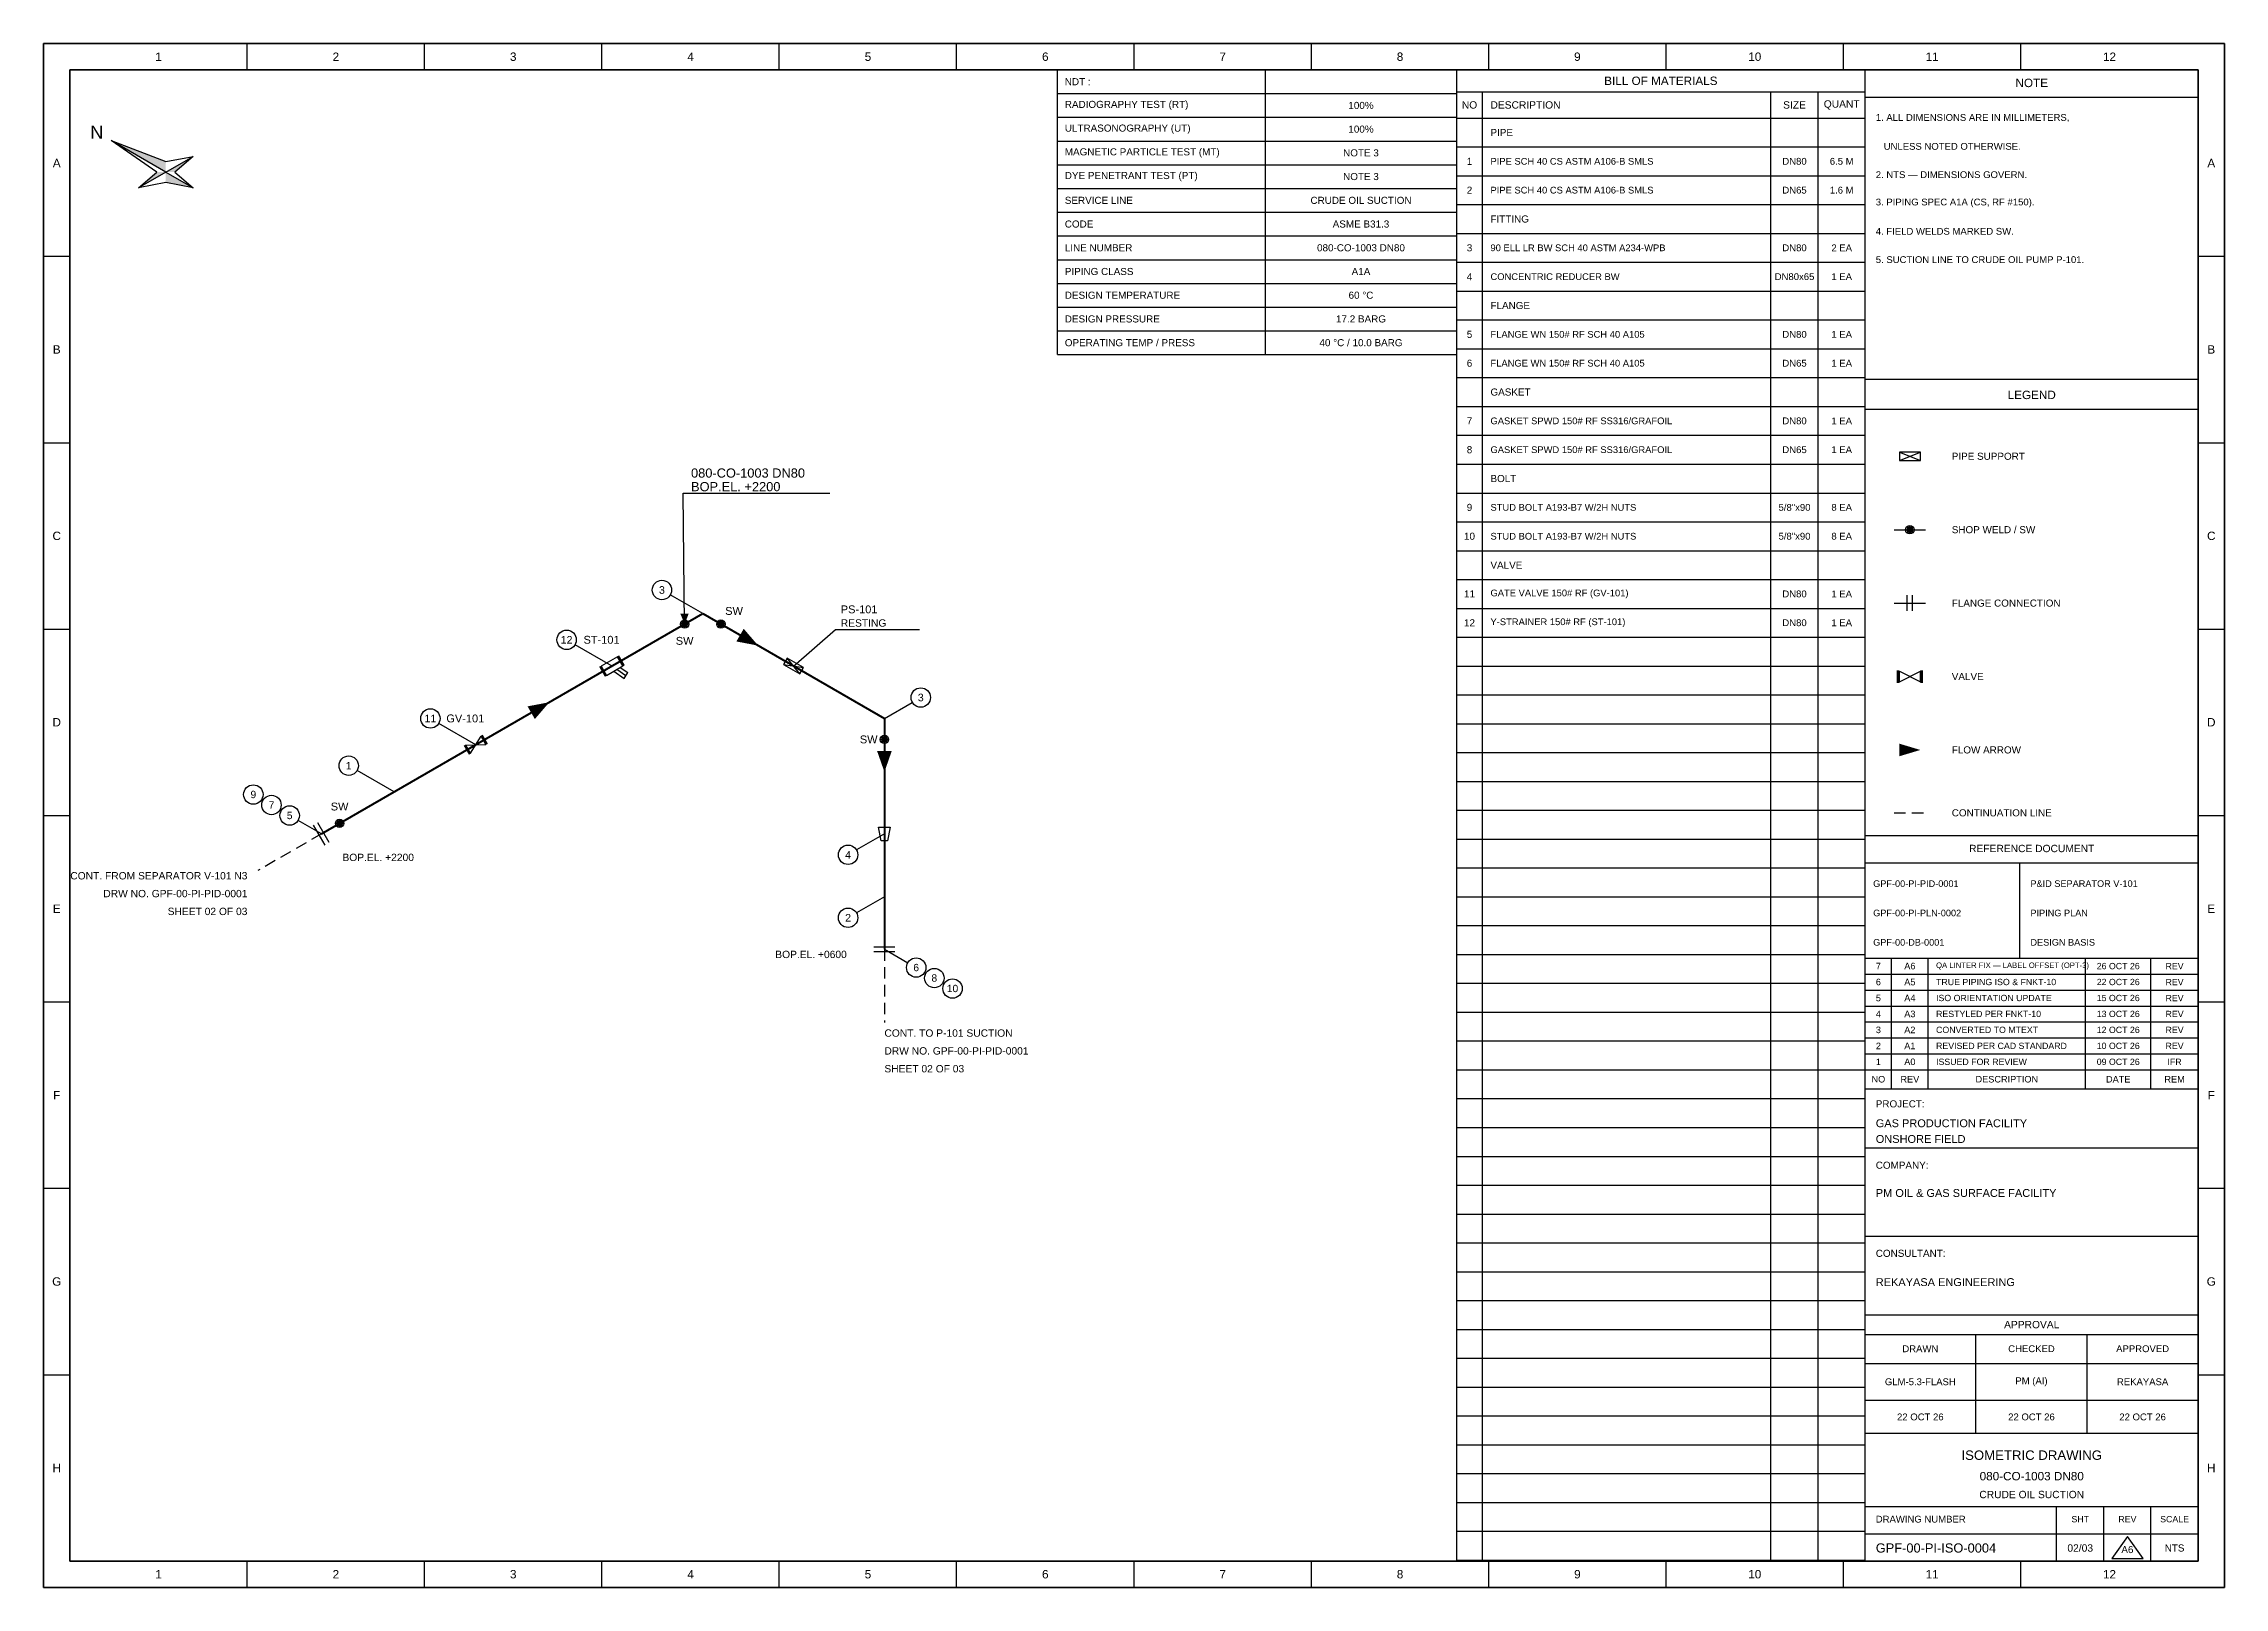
# Model space of a CAD drawing. Header units: millimetres. Extents: x 2 to 1418, y 1 to 296.
# Drawn here: x 502 to 918, y 1.3 to 295.7 of the extents above; entities that cross this region are included whole.
import ezdxf

# ---------------------------------------------------------------- set-up
doc = ezdxf.new("R2010")
doc.units = ezdxf.units.MM
for name, color, linetype, lineweight in [('REF-FRAME', 7, 'Continuous', 35), ('REF-PROC', 7, 'Continuous', 50), ('REF-SYM', 7, 'Continuous', 25), ('REF-TEXT', 7, 'Continuous', 18), ('REF-TITLE', 7, 'Continuous', 25)]:
    doc.layers.add(name, color=color, linetype=linetype, lineweight=lineweight)
doc.styles.add('ARIAL', font='arial.ttf')

msp = doc.modelspace()

# ---------------------------------------------------------------- linework, layer by layer
at = {"layer": 'REF-FRAME'}
for p, q in [((502, 295.7), (502, 1.3)), ((918, 295.7), (502, 295.7)), ((918, 1.3), (918, 295.7)), ((507, 290.7), (507, 6.3)), ((913, 290.7), (507, 290.7)), ((913, 6.3), (913, 290.7)), ((507, 6.3), (913, 6.3)), ((502, 1.3), (918, 1.3))]:
    msp.add_line(p, q, dxfattribs=at)
at = {"layer": 'REF-PROC'}
for p, q in [((555, 145), (627.75, 187)), ((627.75, 187), (662.39, 167)), ((662.39, 167), (662.39, 123))]:
    msp.add_line(p, q, dxfattribs=at)
at = {"layer": 'REF-SYM'}
for p, q in [((624, 210), (652, 210)), ((624.28, 185), (624, 210)), ((627.75, 187), (621.55, 190.57)), ((645.07, 177), (653.07, 184)), ((653.07, 184), (669.07, 184)), ((610.43, 177), (603.37, 181.07)), ((611.48, 178.77), (608.37, 176.97)), ((608.37, 176.97), (609.37, 175.23)), ((609.37, 175.23), (612.48, 177.03)), ((610.75, 176.03), (612.72, 174.63)), ((611.36, 176.38), (613.09, 175.19)), ((612.48, 177.03), (611.48, 178.77)), ((611.96, 176.73), (613.46, 175.75)), ((612.72, 174.63), (613.46, 175.75)), ((643.86, 178.51), (643.16, 177.29)), ((643.16, 177.29), (646.28, 175.49)), ((643.16, 177.29), (646.98, 176.71)), ((646.28, 175.49), (643.86, 178.51)), ((646.98, 176.71), (643.86, 178.51)), ((646.28, 175.49), (646.98, 176.71)), ((662.39, 167), (667.71, 170.07)), ((584.44, 162), (577.39, 166.07)), ((583.42, 160.37), (585.47, 163.63)), ((586.37, 162.07), (585.47, 163.63)), ((582.52, 161.93), (586.37, 162.07)), ((583.42, 160.37), (582.52, 161.93)), ((568.86, 153), (561.8, 157.07)), ((555, 145), (550.54, 147.57)), ((555.71, 142.87), (553.51, 146.68)), ((556.49, 143.32), (554.29, 147.13)), ((661.29, 146.3), (663.49, 146.3)), ((661.79, 143.7), (661.29, 146.3)), ((663.49, 146.3), (662.99, 143.7)), ((549.11, 141.6), (547.21, 140.5)), ((552.06, 143.3), (550.15, 142.2)), ((555, 145), (553.09, 143.9)), ((662.39, 145), (657.06, 141.93)), ((662.99, 143.7), (661.79, 143.7)), ((543.22, 138.2), (542.88, 138)), ((546.17, 139.9), (544.26, 138.8)), ((662.39, 133), (657.06, 129.93)), ((660.39, 123.45), (664.39, 123.45)), ((660.39, 122.55), (664.39, 122.55)), ((662.39, 123), (662.39, 120.8)), ((662.39, 123), (666.85, 120.42)), ((662.39, 119.6), (662.39, 117.4)), ((662.39, 116.2), (662.39, 114)), ((662.39, 112.8), (662.39, 110.6)), ((662.39, 109.4), (662.39, 109))]:
    msp.add_line(p, q, dxfattribs=at)
for centre, radius in [((619.95, 191.5), 1.85), ((601.77, 182), 1.85), ((624.28, 185), 0.8), ((631.21, 185), 0.8), ((669.32, 171), 1.85), ((575.78, 167), 1.85), ((662.39, 163), 0.8), ((560.2, 158), 1.85), ((542.01, 152.5), 1.85), ((545.47, 150.5), 1.85), ((548.94, 148.5), 1.85), ((558.46, 147), 0.8), ((655.46, 141), 1.85), ((655.46, 129), 1.85), ((668.45, 119.5), 1.85), ((671.91, 117.5), 1.85), ((675.38, 115.5), 1.85)]:
    msp.add_circle(centre, radius, dxfattribs=at)
for points in [[(525.3, 271.2), (514.91, 277.2), (525.3, 273.2)], [(525.3, 271.2), (520.1, 268.2), (523.57, 271.2)], [(525.3, 271.2), (530.5, 274.2), (527.03, 271.2)], [(525.3, 271.2), (530.5, 268.2), (525.3, 269.2)], [(857.2, 203), (858, 202.2), (858, 203.8), (858.8, 203)], [(857.43, 202.43), (858.57, 202.43), (857.43, 203.57), (858.57, 203.57)], [(624.28, 185), (623.46, 186.99), (625.06, 187.01)], [(623.48, 185), (624.28, 184.2), (624.28, 185.8), (625.08, 185)], [(623.72, 184.43), (624.85, 184.43), (623.72, 185.57), (624.85, 185.57)], [(630.41, 185), (631.21, 184.2), (631.21, 185.8), (632.01, 185)], [(630.64, 184.43), (631.78, 184.43), (630.64, 185.57), (631.78, 185.57)], [(638.31, 180.9), (635.55, 184.11), (634.15, 181.69)], [(612.53, 176.95), (612.88, 177.15), (611.43, 178.85), (611.78, 179.05)], [(609.07, 174.95), (609.42, 175.15), (607.97, 176.85), (608.32, 177.05)], [(855.5, 173.8), (856, 173.8), (855.5, 176.2), (856, 176.2)], [(860, 173.8), (860.5, 173.8), (860, 176.2), (860.5, 176.2)], [(598.47, 170.1), (594.31, 169.31), (595.71, 166.89)], [(586.42, 161.98), (586.76, 162.18), (585.42, 163.72), (585.76, 163.92)], [(661.59, 163), (662.39, 162.2), (662.39, 163.8), (663.19, 163)], [(661.82, 162.43), (662.95, 162.43), (661.82, 163.57), (662.95, 163.57)], [(583.13, 160.08), (583.47, 160.28), (582.13, 161.82), (582.47, 162.02)], [(662.39, 156.8), (663.79, 160.8), (660.99, 160.8)], [(860, 161), (856, 162.2), (856, 159.8)], [(557.66, 147), (558.46, 146.2), (558.46, 147.8), (559.26, 147)], [(557.9, 146.43), (559.03, 146.43), (557.9, 147.57), (559.03, 147.57)]]:
    msp.add_solid(points, dxfattribs=at)
at = {"layer": 'REF-TITLE'}
for p, q in [((540.83, 290.7), (540.83, 295.7)), ((574.67, 290.7), (574.67, 295.7)), ((608.5, 290.7), (608.5, 295.7)), ((642.33, 290.7), (642.33, 295.7)), ((676.17, 290.7), (676.17, 295.7)), ((710, 290.7), (710, 295.7)), ((743.83, 290.7), (743.83, 295.7)), ((777.67, 290.7), (777.67, 295.7)), ((811.5, 290.7), (811.5, 295.7)), ((845.33, 290.7), (845.33, 295.7)), ((879.17, 290.7), (879.17, 295.7)), ((695.4, 236.4), (695.4, 290.7)), ((695.4, 290.7), (771.5, 290.7)), ((735.1, 236.4), (735.1, 290.7)), ((771.5, 290.7), (771.5, 6.3)), ((849.5, 290.7), (771.5, 290.7)), ((849.5, 6.3), (849.5, 290.7)), ((849.5, 290.7), (913, 290.7)), ((913, 6.3), (913, 290.7)), ((695.4, 286.18), (771.5, 286.18)), ((771.5, 286.5), (849.5, 286.5)), ((776.5, 6.3), (776.5, 286.5)), ((831.5, 6.3), (831.5, 286.5)), ((840.5, 6.3), (840.5, 286.5)), ((849.5, 285.5), (913, 285.5)), ((695.4, 281.65), (771.5, 281.65)), ((771.5, 281.5), (849.5, 281.5)), ((514.91, 277.2), (525.3, 273.2)), ((523.57, 271.2), (514.91, 277.2)), ((525.3, 271.2), (514.91, 277.2)), ((695.4, 277.12), (771.5, 277.12)), ((771.5, 276), (849.5, 276)), ((520.1, 268.2), (523.57, 271.2)), ((525.3, 271.2), (520.1, 268.2)), ((525.3, 271.2), (530.5, 274.2)), ((525.3, 273.2), (530.5, 274.2)), ((525.3, 271.2), (530.5, 268.2)), ((530.5, 274.2), (527.03, 271.2)), ((527.03, 271.2), (530.5, 268.2)), ((695.4, 272.6), (771.5, 272.6)), ((771.5, 270.5), (849.5, 270.5)), ((525.3, 269.2), (520.1, 268.2)), ((530.5, 268.2), (525.3, 269.2)), ((695.4, 268.07), (771.5, 268.07)), ((695.4, 263.55), (771.5, 263.55)), ((771.5, 265), (849.5, 265)), ((695.4, 259.02), (771.5, 259.02)), ((771.5, 259.5), (849.5, 259.5)), ((502, 255.15), (507, 255.15)), ((695.4, 254.5), (771.5, 254.5)), ((771.5, 254), (849.5, 254)), ((913, 255.15), (918, 255.15)), ((695.4, 249.97), (771.5, 249.97)), ((695.4, 245.45), (771.5, 245.45)), ((771.5, 248.5), (849.5, 248.5)), ((771.5, 243), (849.5, 243)), ((695.4, 240.93), (771.5, 240.93)), ((771.5, 237.5), (849.5, 237.5)), ((695.4, 236.4), (771.5, 236.4)), ((771.5, 232), (849.5, 232)), ((849.5, 231.7), (913, 231.7)), ((771.5, 226.5), (849.5, 226.5)), ((849.5, 226), (913, 226)), ((771.5, 221), (849.5, 221)), ((502, 219.6), (507, 219.6)), ((856, 216.2), (860, 217.8)), ((856, 217.8), (856, 216.2)), ((856, 217.8), (860, 216.2)), ((860, 217.8), (856, 217.8)), ((860, 216.2), (860, 217.8)), ((913, 219.6), (918, 219.6)), ((771.5, 215.5), (849.5, 215.5)), ((856, 216.2), (860, 216.2)), ((771.5, 210), (849.5, 210)), ((771.5, 204.5), (849.5, 204.5)), ((855, 203), (861, 203)), ((771.5, 199), (849.5, 199)), ((771.5, 193.5), (849.5, 193.5)), ((771.5, 188), (849.5, 188)), ((855, 189), (861, 189)), ((857.5, 187.5), (857.5, 190.5)), ((858.5, 187.5), (858.5, 190.5)), ((502, 184.05), (507, 184.05)), ((913, 184.05), (918, 184.05)), ((771.5, 182.5), (849.5, 182.5)), ((771.5, 177), (849.5, 177)), ((856, 174), (856, 176)), ((856, 174), (860, 176)), ((856, 176), (860, 174)), ((860, 174), (860, 176)), ((771.5, 171.5), (849.5, 171.5)), ((771.5, 166), (849.5, 166)), ((771.5, 160.5), (849.5, 160.5)), ((771.5, 155), (849.5, 155)), ((502, 148.5), (507, 148.5)), ((771.5, 149.5), (849.5, 149.5)), ((855, 149), (857.2, 149)), ((858.4, 149), (860.6, 149)), ((913, 148.5), (918, 148.5)), ((771.5, 144), (849.5, 144)), ((849.5, 144.7), (913, 144.7)), ((771.5, 138.5), (849.5, 138.5)), ((849.5, 139.5), (913, 139.5)), ((879, 121.3), (879, 139.5)), ((771.5, 133), (849.5, 133)), ((771.5, 127.5), (849.5, 127.5)), ((771.5, 122), (849.5, 122)), ((849.5, 121.3), (913, 121.3)), ((854.5, 96.4), (854.5, 121.3)), ((861.5, 96.4), (861.5, 121.3)), ((891.5, 96.4), (891.5, 121.3)), ((904, 96.4), (904, 121.3)), ((771.5, 116.5), (849.5, 116.5)), ((849.5, 118.26), (913, 118.26)), ((502, 112.95), (507, 112.95)), ((849.5, 115.21), (913, 115.21)), ((913, 112.95), (918, 112.95)), ((771.5, 111), (849.5, 111)), ((849.5, 112.17), (913, 112.17)), ((849.5, 109.13), (913, 109.13)), ((771.5, 105.5), (849.5, 105.5)), ((849.5, 106.09), (913, 106.09)), ((771.5, 100), (849.5, 100)), ((849.5, 103.04), (913, 103.04)), ((849.5, 100), (913, 100)), ((849.5, 96.4), (913, 96.4)), ((771.5, 94.5), (849.5, 94.5)), ((771.5, 89), (849.5, 89)), ((771.5, 83.5), (849.5, 83.5)), ((849.5, 85.1), (913, 85.1)), ((502, 77.4), (507, 77.4)), ((771.5, 78), (849.5, 78)), ((913, 77.4), (918, 77.4)), ((771.5, 72.5), (849.5, 72.5)), ((771.5, 67), (849.5, 67)), ((849.5, 68.3), (913, 68.3)), ((771.5, 61.5), (849.5, 61.5)), ((771.5, 56), (849.5, 56)), ((771.5, 50.5), (849.5, 50.5)), ((849.5, 53.3), (913, 53.3)), ((849.5, 49.5), (913, 49.5)), ((870.6, 30.7), (870.6, 49.5)), ((891.8, 30.7), (891.8, 49.5)), ((502, 41.85), (507, 41.85)), ((771.5, 45), (849.5, 45)), ((849.5, 44), (913, 44)), ((913, 41.85), (918, 41.85)), ((771.5, 39.5), (849.5, 39.5)), ((771.5, 34), (849.5, 34)), ((849.5, 37), (913, 37)), ((849.5, 30.7), (913, 30.7)), ((771.5, 28.5), (849.5, 28.5)), ((771.5, 23), (849.5, 23)), ((771.5, 17.5), (849.5, 17.5)), ((849.5, 16.7), (913, 16.7)), ((886, 6.3), (886, 16.7)), ((895, 6.3), (895, 16.7)), ((904, 6.3), (904, 16.7)), ((771.5, 12), (849.5, 12)), ((849.5, 11.5), (913, 11.5)), ((899.5, 11), (896.5, 6.8)), ((902.5, 6.8), (899.5, 11)), ((540.83, 1.3), (540.83, 6.3)), ((574.67, 1.3), (574.67, 6.3)), ((608.5, 1.3), (608.5, 6.3)), ((642.33, 1.3), (642.33, 6.3)), ((676.17, 1.3), (676.17, 6.3)), ((710, 1.3), (710, 6.3)), ((743.83, 1.3), (743.83, 6.3)), ((771.5, 6.5), (849.5, 6.5)), ((771.5, 6.3), (849.5, 6.3)), ((777.67, 1.3), (777.67, 6.3)), ((811.5, 1.3), (811.5, 6.3)), ((845.33, 1.3), (845.33, 6.3)), ((849.5, 6.3), (913, 6.3)), ((879.17, 1.3), (879.17, 6.3)), ((896.5, 6.8), (902.5, 6.8))]:
    msp.add_line(p, q, dxfattribs=at)
msp.add_circle((858, 203), 0.8, dxfattribs=at)

# ---------------------------------------------------------------- texts
at = {"layer": 'REF-TEXT', "style": 'ARIAL'}
for s, insert, char_height, attachment_point in [('1', (523.92, 293.2), 1.6, 5), ('2', (557.75, 293.2), 1.6, 5), ('3', (591.58, 293.2), 1.6, 5), ('4', (625.42, 293.2), 1.6, 5), ('5', (659.25, 293.2), 1.6, 5), ('6', (693.08, 293.2), 1.6, 5), ('7', (726.92, 293.2), 1.6, 5), ('8', (760.75, 293.2), 1.6, 5), ('9', (794.58, 293.2), 1.6, 5), ('10', (828.42, 293.2), 1.6, 5), ('11', (862.25, 293.2), 1.6, 5), ('12', (896.08, 293.2), 1.6, 5), ('NDT :', (696.8, 288.44), 1.35, 4), ('BILL OF MATERIALS', (810.5, 288.6), 1.6, 5), ('NOTE', (881.25, 288.2), 1.6, 5), ('RADIOGRAPHY TEST (RT)', (696.8, 283.91), 1.35, 4), ('100%', (753.3, 283.91), 1.35, 5), ('NO', (774, 284), 1.4, 5), ('DESCRIPTION', (778, 284), 1.4, 4), ('SIZE', (836, 284), 1.4, 5), ('QUANT', (845, 284), 1.4, 5), ('N', (512.14, 278.8), 2.5, 5), ('ULTRASONOGRAPHY (UT)', (696.8, 279.39), 1.35, 4), ('100%', (753.3, 279.39), 1.35, 5), ('PIPE', (778, 278.75), 1.35, 4), ('1. ALL DIMENSIONS ARE IN MILLIMETERS,', (851.5, 281.5), 1.3, 4), ('MAGNETIC PARTICLE TEST (MT)', (696.8, 274.86), 1.35, 4), ('NOTE 3', (753.3, 274.86), 1.35, 5), ('   UNLESS NOTED OTHERWISE.', (851.5, 276.1), 1.3, 4), ('A', (504.5, 272.93), 1.6, 5), ('DYE PENETRANT TEST (PT)', (696.8, 270.34), 1.35, 4), ('NOTE 3', (753.3, 270.34), 1.35, 5), ('1', (774, 273.25), 1.35, 5), ('PIPE SCH 40 CS ASTM A106-B SMLS', (778, 273.25), 1.28, 4), ('DN80', (836, 273.25), 1.3, 5), ('6.5 M', (845, 273.25), 1.3, 5), ('2. NTS — DIMENSIONS GOVERN.', (851.5, 270.7), 1.3, 4), ('A', (915.5, 272.93), 1.6, 5), ('SERVICE LINE', (696.8, 265.81), 1.35, 4), ('CRUDE OIL SUCTION', (753.3, 265.81), 1.35, 5), ('2', (774, 267.75), 1.35, 5), ('PIPE SCH 40 CS ASTM A106-B SMLS', (778, 267.75), 1.28, 4), ('DN65', (836, 267.75), 1.3, 5), ('1.6 M', (845, 267.75), 1.3, 5), ('FITTING', (778, 262.25), 1.35, 4), ('3. PIPING SPEC A1A (CS, RF #150).', (851.5, 265.3), 1.3, 4), ('CODE', (696.8, 261.29), 1.35, 4), ('ASME B31.3', (753.3, 261.29), 1.35, 5), ('4. FIELD WELDS MARKED SW.', (851.5, 259.9), 1.3, 4), ('LINE NUMBER', (696.8, 256.76), 1.35, 4), ('080-CO-1003 DN80', (753.3, 256.76), 1.35, 5), ('3', (774, 256.75), 1.35, 5), ('90 ELL LR BW SCH 40 ASTM A234-WPB', (778, 256.75), 1.28, 4), ('DN80', (836, 256.75), 1.3, 5), ('2 EA', (845, 256.75), 1.3, 5), ('5. SUCTION LINE TO CRUDE OIL PUMP P-101.', (851.5, 254.5), 1.3, 4), ('PIPING CLASS', (696.8, 252.24), 1.35, 4), ('A1A', (753.3, 252.24), 1.35, 5), ('4', (774, 251.25), 1.35, 5), ('CONCENTRIC REDUCER BW', (778, 251.25), 1.28, 4), ('DN80x65', (836, 251.25), 1.3, 5), ('1 EA', (845, 251.25), 1.3, 5), ('DESIGN TEMPERATURE', (696.8, 247.71), 1.35, 4), ('60 °C', (753.3, 247.71), 1.35, 5), ('FLANGE', (778, 245.75), 1.35, 4), ('DESIGN PRESSURE', (696.8, 243.19), 1.35, 4), ('17.2 BARG', (753.3, 243.19), 1.35, 5), ('B', (504.5, 237.38), 1.6, 5), ('OPERATING TEMP / PRESS', (696.8, 238.66), 1.35, 4), ('40 °C / 10.0 BARG', (753.3, 238.66), 1.35, 5), ('5', (774, 240.25), 1.35, 5), ('FLANGE WN 150# RF SCH 40 A105', (778, 240.25), 1.28, 4), ('DN80', (836, 240.25), 1.3, 5), ('1 EA', (845, 240.25), 1.3, 5), ('B', (915.5, 237.38), 1.6, 5), ('6', (774, 234.75), 1.35, 5), ('FLANGE WN 150# RF SCH 40 A105', (778, 234.75), 1.28, 4), ('DN65', (836, 234.75), 1.3, 5), ('1 EA', (845, 234.75), 1.3, 5), ('GASKET', (778, 229.25), 1.35, 4), ('LEGEND', (881.25, 228.7), 1.6, 5), ('7', (774, 223.75), 1.35, 5), ('GASKET SPWD 150# RF SS316/GRAFOIL', (778, 223.75), 1.28, 4), ('DN80', (836, 223.75), 1.3, 5), ('1 EA', (845, 223.75), 1.3, 5), ('8', (774, 218.25), 1.35, 5), ('GASKET SPWD 150# RF SS316/GRAFOIL', (778, 218.25), 1.28, 4), ('DN65', (836, 218.25), 1.3, 5), ('1 EA', (845, 218.25), 1.3, 5), ('PIPE SUPPORT', (866, 217), 1.35, 4), ('080-CO-1003 DN80', (625.5, 213.8), 1.75, 4), ('BOLT', (778, 212.75), 1.35, 4), ('BOP.EL. +2200', (625.5, 211.2), 1.75, 4), ('9', (774, 207.25), 1.35, 5), ('STUD BOLT A193-B7 W/2H NUTS', (778, 207.25), 1.28, 4), ('5/8"x90', (836, 207.25), 1.3, 5), ('8 EA', (845, 207.25), 1.3, 5), ('C', (504.5, 201.82), 1.6, 5), ('10', (774, 201.75), 1.35, 5), ('STUD BOLT A193-B7 W/2H NUTS', (778, 201.75), 1.28, 4), ('5/8"x90', (836, 201.75), 1.3, 5), ('8 EA', (845, 201.75), 1.3, 5), ('SHOP WELD / SW', (866, 203), 1.35, 4), ('C', (915.5, 201.82), 1.6, 5), ('VALVE', (778, 196.25), 1.35, 4), ('3', (619.95, 191.5), 1.45, 5), ('11', (774, 190.75), 1.35, 5), ('GATE VALVE 150# RF (GV-101)', (778, 190.75), 1.28, 4), ('DN80', (836, 190.75), 1.3, 5), ('1 EA', (845, 190.75), 1.3, 5), ('SW', (633.71, 187.5), 1.5, 5), ('PS-101', (654.07, 187.8), 1.5, 4), ('FLANGE CONNECTION', (866, 189), 1.35, 4), ('RESTING', (654.07, 185.2), 1.4, 4), ('12', (774, 185.25), 1.35, 5), ('Y-STRAINER 150# RF (ST-101)', (778, 185.25), 1.28, 4), ('DN80', (836, 185.25), 1.3, 5), ('1 EA', (845, 185.25), 1.3, 5), ('12', (601.76, 182), 1.45, 5), ('ST-101', (608.43, 182), 1.5, 5), ('SW', (624.28, 181.8), 1.5, 5), ('VALVE', (866, 175), 1.35, 4), ('3', (669.32, 171), 1.45, 5), ('D', (504.5, 166.28), 1.6, 5), ('11', (575.78, 167), 1.45, 5), ('GV-101', (582.44, 167), 1.5, 5), ('D', (915.5, 166.28), 1.6, 5), ('SW', (659.39, 163), 1.5, 5), ('1', (560.2, 158), 1.45, 5), ('FLOW ARROW', (866, 161), 1.35, 4), ('9', (542.01, 152.5), 1.4, 5), ('7', (545.47, 150.5), 1.4, 5), ('SW', (558.46, 150.2), 1.5, 5), ('5', (548.94, 148.5), 1.4, 5), ('CONTINUATION LINE', (866, 149), 1.35, 4), ('4', (655.46, 141), 1.45, 5), ('REFERENCE DOCUMENT', (881.25, 142.2), 1.4, 5), ('CONT. FROM SEPARATOR V-101 N3', (540.88, 137), 1.4, 6), ('BOP.EL. +2200', (559, 140.5), 1.4, 4), ('DRW NO. GPF-00-PI-PID-0001', (540.88, 133.6), 1.4, 6), ('GPF-00-PI-PID-0001', (851, 135.5), 1.25, 4), ('P&ID SEPARATOR V-101', (881, 135.5), 1.25, 4), ('E', (504.5, 130.72), 1.6, 5), ('SHEET 02 OF 03', (540.88, 130.2), 1.4, 6), ('2', (655.46, 129), 1.45, 5), ('GPF-00-PI-PLN-0002', (851, 129.9), 1.25, 4), ('PIPING PLAN', (881, 129.9), 1.25, 4), ('E', (915.5, 130.72), 1.6, 5), ('GPF-00-DB-0001', (851, 124.3), 1.25, 4), ('DESIGN BASIS', (881, 124.3), 1.25, 4), ('BOP.EL. +0600', (648.39, 122), 1.4, 5), ('6', (668.45, 119.5), 1.4, 5), ('8', (671.91, 117.5), 1.4, 5), ('7', (852, 119.78), 1.25, 5), ('6', (852, 116.74), 1.25, 5), ('A6', (858, 119.78), 1.25, 5), ('A5', (858, 116.74), 1.25, 5), ('TRUE PIPING ISO & FNKT-10', (863, 116.74), 1.2, 4), ('QA LINTER FIX — LABEL OFFSET (OPT-3)', (863, 119.78), 1.05, 4), ('26 OCT 26', (897.75, 119.78), 1.2, 5), ('22 OCT 26', (897.75, 116.74), 1.2, 5), ('REV', (908.5, 119.78), 1.2, 5), ('REV', (908.5, 116.74), 1.2, 5), ('10', (675.38, 115.5), 1.4, 5), ('5', (852, 113.69), 1.25, 5), ('A4', (858, 113.69), 1.25, 5), ('ISO ORIENTATION UPDATE', (863, 113.69), 1.2, 4), ('15 OCT 26', (897.75, 113.69), 1.2, 5), ('REV', (908.5, 113.69), 1.2, 5), ('4', (852, 110.65), 1.25, 5), ('3', (852, 107.61), 1.25, 5), ('A3', (858, 110.65), 1.25, 5), ('A2', (858, 107.61), 1.25, 5), ('CONVERTED TO MTEXT', (863, 107.61), 1.2, 4), ('RESTYLED PER FNKT-10', (863, 110.65), 1.2, 4), ('13 OCT 26', (897.75, 110.65), 1.2, 5), ('12 OCT 26', (897.75, 107.61), 1.2, 5), ('REV', (908.5, 110.65), 1.2, 5), ('REV', (908.5, 107.61), 1.2, 5), ('CONT. TO P-101 SUCTION', (662.39, 107), 1.4, 4), ('DRW NO. GPF-00-PI-PID-0001', (662.39, 103.6), 1.4, 4), ('2', (852, 104.56), 1.25, 5), ('A1', (858, 104.56), 1.25, 5), ('REVISED PER CAD STANDARD', (863, 104.56), 1.2, 4), ('10 OCT 26', (897.75, 104.56), 1.2, 5), ('REV', (908.5, 104.56), 1.2, 5), ('SHEET 02 OF 03', (662.39, 100.2), 1.4, 4), ('1', (852, 101.52), 1.25, 5), ('A0', (858, 101.52), 1.25, 5), ('ISSUED FOR REVIEW', (863, 101.52), 1.2, 4), ('09 OCT 26', (897.75, 101.52), 1.2, 5), ('IFR', (908.5, 101.52), 1.2, 5), ('F', (504.5, 95.17), 1.6, 5), ('NO', (852, 98.2), 1.25, 5), ('REV', (858, 98.2), 1.25, 5), ('DESCRIPTION', (876.5, 98.2), 1.25, 5), ('DATE', (897.75, 98.2), 1.25, 5), ('REM', (908.5, 98.2), 1.25, 5), ('F', (915.5, 95.17), 1.6, 5), ('PROJECT:', (851.5, 93.5), 1.35, 4), ('ONSHORE FIELD', (851.5, 86.8), 1.5, 4), ('GAS PRODUCTION FACILITY', (851.5, 89.8), 1.5, 4), ('COMPANY:', (851.5, 81.8), 1.35, 4), ('PM OIL & GAS SURFACE FACILITY', (851.5, 76.5), 1.5, 4), ('CONSULTANT:', (851.5, 65), 1.35, 4), ('G', (504.5, 59.62), 1.6, 5), ('REKAYASA ENGINEERING', (851.5, 59.5), 1.5, 4), ('G', (915.5, 59.62), 1.6, 5), ('APPROVAL', (881.25, 51.4), 1.4, 5), ('DRAWN', (860, 46.8), 1.3, 5), ('CHECKED', (881.2, 46.8), 1.3, 5), ('APPROVED', (902.4, 46.8), 1.3, 5), ('GLM-5.3-FLASH', (860, 40.5), 1.3, 5), ('PM (AI)', (881.2, 40.5), 1.3, 5), ('REKAYASA', (902.4, 40.5), 1.3, 5), ('22 OCT 26', (860, 33.8), 1.3, 5), ('22 OCT 26', (881.2, 33.8), 1.3, 5), ('22 OCT 26', (902.4, 33.8), 1.3, 5), ('ISOMETRIC DRAWING', (881.25, 26.5), 1.8, 5), ('H', (504.5, 24.07), 1.6, 5), ('080-CO-1003 DN80', (881.25, 22.5), 1.6, 5), ('H', (915.5, 24.07), 1.6, 5), ('CRUDE OIL SUCTION', (881.25, 19), 1.4, 5), ('DRAWING NUMBER', (851.5, 14.3), 1.3, 4), ('SHT', (890.5, 14.3), 1.2, 5), ('REV', (899.5, 14.3), 1.2, 5), ('SCALE', (908.5, 14.3), 1.2, 5), ('GPF-00-PI-ISO-0004', (851.5, 8.8), 1.75, 4), ('02/03', (890.5, 8.8), 1.4, 5), ('A6', (899.5, 8.5), 1.35, 5), ('NTS', (908.5, 8.8), 1.35, 5), ('1', (523.92, 3.8), 1.6, 5), ('2', (557.75, 3.8), 1.6, 5), ('3', (591.58, 3.8), 1.6, 5), ('4', (625.42, 3.8), 1.6, 5), ('5', (659.25, 3.8), 1.6, 5), ('6', (693.08, 3.8), 1.6, 5), ('7', (726.92, 3.8), 1.6, 5), ('8', (760.75, 3.8), 1.6, 5), ('9', (794.58, 3.8), 1.6, 5), ('10', (828.42, 3.8), 1.6, 5), ('11', (862.25, 3.8), 1.6, 5), ('12', (896.08, 3.8), 1.6, 5)]:
    msp.add_mtext(s, dxfattribs=dict(at, insert=insert, char_height=char_height, attachment_point=attachment_point))

doc.saveas('drawing.dxf')
